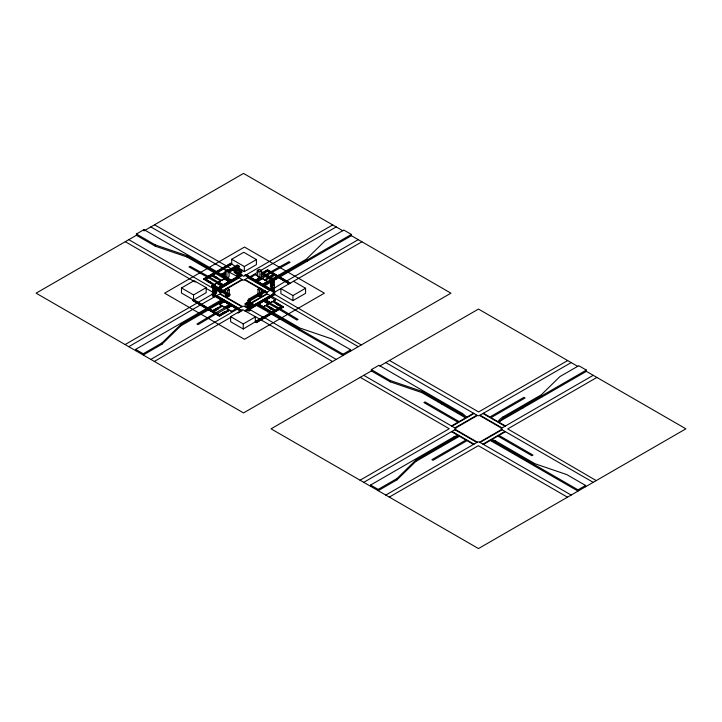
<?xml version="1.0" encoding="UTF-8"?>
<svg xmlns="http://www.w3.org/2000/svg" width="722" height="722" viewBox="0 0 722 722"><rect width="100%" height="100%" fill="white"/><g stroke="black" fill="none" stroke-linecap="round" stroke-linejoin="round"><path stroke-width="1.08" d="M135.646 350.648L135.646 349.376L143.227 353.762L162.062 342.887L180.771 324.593L223.396 299.982L223.396 301.255L208.468 309.494L219.479 315.848L229.578 310.144L231.554 311.417L229.578 310.27L225.183 312.807L224.307 312.301L228.703 309.639L226.726 308.493L228.703 309.639M143.227 353.762L143.227 355.025L162.062 344.15L180.771 325.857L208.468 309.873L219.479 316.227L225.183 312.554M397.019 478.533L415.728 460.248L455.059 437.541A13.195 7.617 -60 0 1 459.454 436.268L415.728 461.511L397.019 479.805L378.184 490.68L378.184 489.408L397.019 478.533L397.019 479.805M278.575 275.208L279.676 275.84L279.676 277.113L351.397 235.706L450.943 293.177L243.522 412.93L36.1 293.177L136.395 235.273L136.395 234L143.976 229.623L230.625 279.658L230.625 280.921L238.034 276.643L238.034 265.867A1.552 0.893 -60 0 0 236.933 265.236L227.565 270.642M209.091 267.492L244.487 247.059L286.083 271.075M208.468 309.873L208.468 308.601L181.475 293.024L181.475 287.952L194.101 280.659L206.176 287.636L206.176 292.699L193.55 299.991L193.55 294.919L206.176 287.636M217.647 272.438L231.708 264.324L231.708 259.252L243.792 252.276L256.418 259.568L256.418 264.64L244.334 271.616L238.513 268.25M210.174 281.95L209.299 282.591L203.586 278.909L214.596 272.555L215.697 273.187L212.62 275.344L215.697 273.566L229.533 281.553L229.533 280.289L186.908 255.678L155.221 244.875L136.395 234M215.697 271.923L230.616 263.304L231.708 263.945L216.79 272.555M203.586 279.288L214.596 272.555M229.731 264.198L215.697 272.302L215.697 273.566M205.562 279.035L210.174 282.085L205.562 279.035L211.745 275.47L216.356 278.132L217.232 278.006L215.914 276.869L215.039 277.753M205.562 279.414L211.745 275.849L216.356 278.132M225.237 270.723L227.439 269.45L229.082 270.407L229.082 276.743L226.888 278.006L225.237 277.058L225.237 270.723L226.888 271.671L229.082 270.407M225.237 274.522L223.044 275.795L221.943 275.154L221.943 273.891L225.697 271.725M210.174 281.697L209.299 282.591M209.299 282.338L210.174 281.824L214.569 284.486L216.546 283.223L214.569 284.486M216.356 278.385L217.232 277.88M221.943 273.891L223.044 274.522L225.237 273.259M228.17 271.562L238.034 265.867A1.552 0.893 -60 0 1 239.126 266.508L239.126 269.676L240.778 270.624L240.778 273.16M228.396 272.699L239.126 266.508L236.933 265.236M238.034 272.726L236.383 273.674L234.19 272.411L234.19 269.992L235.832 269.044L239.677 271.255L241.87 269.992L241.87 272.528L239.677 273.791L238.034 272.844M231.708 259.252L244.334 266.544L256.418 259.568M234.19 269.992L236.383 271.255L240.227 269.044L241.87 269.992M213.685 284.874L211.708 286.138L213.685 284.874L203.586 278.909M218.766 281.932L220.742 280.795L218.766 282.067L223.603 284.856L228.432 281.932M223.603 279.143C218.504 283.006 224 275.939 228.432 282.067M221.446 300.126L214.894 296.345L213.802 296.977L212.701 296.345L212.701 286.833A1.552 0.893 60 0 1 213.802 286.201L214.894 285.569L229.885 294.224L229.885 295.488L227.692 296.76L225.49 295.488L225.49 293.8M206.51 308.745L192.449 300.244L193.55 299.612L207.611 307.734M229.533 280.289L230.625 279.658M236.933 272.095L236.933 276.012L238.034 275.38M218.225 287.699L241.148 274.468L243.675 276.309L332.698 224.903M218.477 287.807L221.374 286.011M240.48 275.235L239.126 276.012L239.126 272.212M219.416 288.286L242.249 275.1M242.249 275.479L216.546 290.325L220.39 292.536L242.421 279.82A1.552 0.893 0 0 0 244.623 279.82L266.653 292.536L270.497 289.937M219.894 288.935L239.054 277.871M214.344 292.22L214.344 294.639L216.546 293.376L216.546 289.053L212.701 291.273L214.344 292.22L216.546 290.957L214.894 290L214.894 287.888M213.125 295.325L211.781 294.54L212.873 293.529L242.096 310.776M361.939 241.789L274.17 292.437L244.948 275.19L246.049 274.559L275.262 291.805L273.241 290.641L273.241 287.69M125.105 344.565L213.053 293.809M219.912 292.266L241.951 279.54M225.49 291.688L225.49 289.152L227.141 288.195L229.334 289.468L229.334 295.803M128.796 346.686L200.508 304.901M216.546 295.65L220.39 293.809L242.421 306.534A1.552 0.893 0 0 1 244.623 306.534L247.989 308.474M244.623 279.82L248.458 277.221M246.049 274.559L249.559 276.968L258.323 271.905M261.238 270.218L336.217 226.934M259.902 271.526L259.902 277.862L257.709 276.598L257.709 270.263L259.902 271.526L261.554 270.579L261.554 276.914L255.489 280.262L250.66 277.347M225.49 289.152L227.692 290.415L229.334 289.468M250.66 277.474L255.489 274.559L257.465 275.822L255.489 274.559M262.294 272.781L267.564 269.739L278.575 276.093M270.127 271.598L267.564 270.118L263.178 272.654L264.053 273.16L267.348 271.255L273.53 274.829L267.348 270.876L263.178 273.286M260.976 274.811L262.736 273.791M215.445 294.007L215.445 291.589L213.802 290.641L213.802 286.201L228.784 294.856L229.885 294.224M135.646 349.376L222.304 299.35L222.304 300.235L214.894 295.966M256.048 280.326L269.884 272.338M256.048 280.714L257.158 281.354L270.994 272.988M272.095 272.347L290.1 262.339L288.99 261.689L270.976 271.707M267.375 281.418L265.398 280.28L267.375 281.418L262.546 284.333L257.718 281.544L262.546 278.629L264.523 279.901L262.546 278.629M219.668 304.549L221.645 305.686L219.668 304.549L224.497 301.634L229.325 304.549L224.497 301.634M269.351 276.86L273.53 274.45M264.523 279.901L268.918 277.365M273.53 274.829L270.236 276.345L271.111 277.239M209.56 308.863L212.638 310.631L217.25 307.969L218.125 308.601M269.793 277.618L274.405 274.956L277.483 276.725M221.645 305.559L217.25 308.222L218.125 308.736L222.52 306.074L224.497 307.337L222.52 306.074M265.398 280.407L268.918 278.25M209.56 309.242L212.638 311.011L215.932 308.736L216.808 309.621M216.808 308.601L218.125 308.863L213.513 311.525L218.125 308.863M270.236 277.744L274.405 275.335L276.707 276.661M263.647 285.1L263.647 283.827L271.111 279.522M272.979 278.439L306.272 259.225L324.981 240.931L343.816 230.056L351.397 234.433L351.397 235.706M273.241 290.641L274.342 290L274.342 280.497A1.552 0.893 60 0 0 273.241 278.593L272.149 279.224L261.554 273.115M224.497 307.337L229.325 304.422M263.647 283.827L264.739 284.459L351.397 234.433M230.995 305.262L229.885 305L216.049 312.599M257.962 294.603L257.962 289.323L260.155 288.051L261.806 289.008L261.806 291.544M278.575 277.365L289.107 283.818L278.575 277.744L279.676 276.725L290.199 283.186M264.739 284.459L264.739 285.731L272.302 281.372M274.189 280.28L278.575 277.744M214.362 312.012L217.16 313.628L230.995 305.641M274.342 287.473L272.699 288.421L270.497 287.148L270.497 282.717L272.699 281.445M274.342 280.497L273.241 281.129L261.554 274.378M226.726 308.493L231.554 305.704L236.383 308.493L231.554 305.83L226.726 308.619M257.962 289.323L259.604 290.271L261.806 289.008M213.513 311.137L219.696 314.711L224.307 312.048L225.183 312.68M218.008 314.115L219.696 315.09L224.307 312.048M249.009 298.926L263.999 290.271L265.1 290.903L265.1 292.175L249.009 301.462L247.917 300.83A1.552 0.893 -60 0 1 249.009 298.926L250.11 299.558L265.1 290.903M271.598 287.789L271.598 285.253L273.241 284.297L273.241 281.129A1.552 0.893 60 0 0 272.149 279.224L272.149 283.665L270.497 284.612L272.699 285.885L274.342 284.937L270.497 282.717M231.554 311.417L236.383 308.493M247.917 306.534L246.816 307.166L245.164 306.218L245.164 303.682L247.366 302.41M150.826 359.412L237.484 309.007M242.421 306.534L238.585 308.366M257.962 295.659L259.604 296.607L261.806 295.343L261.806 293.655M272.699 289.053L271.598 289.305M273.602 288.529L285.434 281.318M279.676 277.113L286.526 281.066L358.247 239.659M245.164 303.682L246.816 304.63L247.917 303.998L246.265 303.041M251.328 302.662L266.653 293.809L270.497 295.65M267.131 294.08L250.11 303.998L251.211 304.63L252.853 303.682L252.853 306.092L249.424 308.195M263.395 316.994L243.251 328.997L230.625 321.705L230.625 316.642L242.709 309.666L259.721 319.106M244.948 275.19L274.17 292.058L275.262 291.426M154.346 361.442L231.257 317.03M238.07 313.095L240.02 311.976M252.781 305.713L270.028 295.758M248.458 308.754L244.794 310.866L248.458 308.366M249.424 307.816L274.008 293.619L275.1 294.26L267.889 298.8M253.251 305.984L261.878 301.002M263.792 299.901L271.598 295.009M249.009 310.965L249.009 301.462A1.552 0.893 -60 0 1 250.11 299.558L250.11 310.334L249.009 310.965L247.917 310.334L245.895 311.498L247.917 309.955M256.418 305.045L249.559 309.386L263.395 317.373M275.1 294.26L257.51 304.413L257.51 303.529L300.135 328.131L331.822 338.934L350.648 349.809L350.648 351.072M263.44 301.119L258.611 304.034L263.44 301.119L268.268 304.034L266.301 305.171L268.268 304.034M265.669 299.829L270.497 302.617L272.474 301.606L270.497 302.744L265.669 299.955L270.497 297.04L275.335 299.955L273.358 301.101L283.457 307.058L273.367 312.879M265.669 299.955L270.497 297.04M249.559 309.386L256.418 305.424L271.346 313.664L256.427 322.283L255.335 321.642L270.245 313.032M259.369 303.718L261.22 302.653M263.999 300.668L265.109 300.406L278.945 308.014M265.416 305.55L263.44 306.823L265.416 305.55L269.811 308.213L270.687 307.707L266.301 305.171M273.358 301.101L275.335 299.955M269.811 308.086L270.687 307.455L275.299 310.117L281.481 306.552L276.147 310.009M276.869 304.016L277.744 303.384L283.457 307.058M277.744 303.637L276.869 304.142L272.474 301.48M256.418 305.424L256.418 304.161L343.067 354.186L343.067 355.459L271.346 314.052L271.346 312.779L274.423 310.622L269.811 308.339L270.687 307.455M281.481 306.552L276.869 304.269L277.744 303.384M230.625 316.642L243.251 323.925L255.335 316.958L255.335 322.03L256.427 322.662L271.346 314.052M292.942 295.551L305.568 288.258L305.568 293.331L292.942 300.623L280.867 293.646L280.867 288.574L292.942 295.551L292.942 300.623M272.004 308.592L271.129 309.106L272.004 308.213L271.129 308.086M271.346 312.4L274.423 310.622M265.967 315.884L270.245 313.411M272.447 313.032L283.457 306.679M280.876 318.285L324.368 293.177L288.105 272.239L288.105 270.976M343.067 354.186L350.648 349.809M586.354 371.352L586.354 370.088L578.773 365.711L559.938 376.577L541.229 394.871L502.99 416.946A13.195 7.617 -60 0 0 498.604 420.745L499.696 421.386L586.354 371.352L685.9 428.823L478.478 548.576L271.057 428.823L371.352 370.928L371.352 369.655L378.933 365.278L462.288 413.408A20.902 12.066 60 0 1 466.683 417.208M379.79 366.054L478.478 309.07L577.817 366.424M371.352 369.655L390.178 380.53L421.865 391.333L461.196 414.04L462.288 413.408M451.503 425.971L473.542 413.246M451.972 426.242L474.011 413.525M360.061 480.211L449.264 428.733L360.233 377.335M567.654 360.558L478.632 411.955L389.474 360.458M454.869 427.92L476.908 415.195M363.753 375.314L455.347 428.191L477.377 415.466A1.552 0.893 0 0 0 479.579 415.466L571.174 362.588M363.753 482.341L455.347 429.464L477.377 442.18A1.552 0.893 0 0 1 479.579 442.18L571.174 495.066M370.603 486.294L370.603 485.031L453.967 436.9A13.195 7.617 -60 0 1 458.353 435.637M499.696 421.386A13.195 7.617 -60 0 1 504.091 417.578L586.354 370.088M385.783 495.066L477.377 442.18M479.579 415.466L501.609 428.191L593.204 375.314M479.579 442.18L501.609 429.464L593.204 482.341M480.049 442.46L502.088 429.734M389.302 497.097L478.325 445.691L567.483 497.196M596.895 377.435L507.701 428.913L596.228 480.599M482.946 444.129L504.985 431.404M483.415 444.4L497.855 436.07L531.897 455.717L533.007 455.077L498.974 435.42L505.454 431.675M494.669 441.711L578.024 489.841L578.024 491.104L490.274 440.447A13.195 7.617 60 0 1 494.669 441.711L495.761 441.079L535.092 463.786L566.779 474.589L585.605 485.464L585.605 486.727M578.024 489.841L585.605 485.464M136.395 235.273L155.221 246.148L186.908 256.951L214.596 272.934M371.352 370.928L390.178 381.794L421.865 392.597L465.582 417.839A20.902 12.066 60 0 0 461.196 414.04M342.86 230.778L243.522 173.424L143.976 230.896L143.976 229.623M293.493 281.282L305.568 288.258M272.095 272.726L277.654 275.939M287.446 281.598L289.287 282.654M261.554 270.579L259.351 269.306L257.158 270.579L257.158 271.842M261.066 271.562L273.241 278.593M502.99 416.946L504.091 417.578M259.658 277.095L258.341 276.201M235.598 266.562L230.616 263.304M264.739 285.731L272.149 290L272.149 287.916M483.415 413.246L489.904 416.991L523.946 397.344L525.056 397.984L491.023 417.641L505.454 425.971M247.989 277.871L270.028 290.596M482.946 413.525L504.985 426.242M154.517 224.804L226.221 265.84M234.695 271.12L227.322 266.481M238.386 273.25L241.148 274.468M245.092 279.54L267.131 292.266M480.049 415.195L502.088 427.92M236.933 276.012L238.034 276.643M150.826 226.934L222.547 267.961M226.374 270.551L223.649 268.593M228.197 271.607L237.484 276.58M242.421 279.82L238.585 277.221M358.247 346.686L271.598 296.282M385.783 362.588L477.377 415.466M273.358 300.975L277.744 303.511M276.869 304.269L281.481 306.931M263.999 301.047L277.835 308.655M266.301 305.045L270.687 307.581M272.826 309.07L274.477 310.027M212.62 274.965L217.232 277.627M221.627 280.416L217.232 277.753L216.356 278.259L220.742 280.921M213.441 275.822L215.093 276.77M269.811 308.339L274.423 311.002M258.611 303.908L263.44 306.823M459.102 421.585L425.059 401.937L423.949 402.578L457.983 422.226M250.66 302.41L252.853 303.682M216.546 283.223L221.374 286.138M209.299 282.464L213.685 285M250.11 306.408L251.211 307.049L251.211 304.63M211.708 286.011L213.649 287.257M212.701 286.833L228.784 296.119L228.784 294.856M128.796 239.659L213.495 288.565M336.217 359.412L264.496 317.626M219.912 294.08L241.951 306.805M454.869 429.734L476.908 442.46M244.794 310.487L245.895 311.119M125.276 241.69L195.247 282.085M205.725 288.132L213.351 292.536M332.526 361.541L260.822 319.747M217.015 295.758L239.054 308.474M451.972 431.404L474.011 444.129M212.701 293.692L215.625 295.497M216.546 296.029L241.292 310.316M451.503 431.675L465.943 440.014L431.9 459.661L433.01 460.311L467.053 440.655L473.542 444.4M211.781 294.161L213.125 294.937M223.396 300.875L240.995 311.029M223.396 301.255L225.255 302.319M233.775 307.247L240.995 311.417M453.967 436.9L455.059 437.541M181.475 287.952L193.55 294.919M192.449 300.244L207.367 308.863L207.367 307.969M199.046 313.05L164.616 293.177L207.133 268.629L207.133 267.357M370.603 485.031L378.184 489.408M361.271 344.945L272.736 293.267L274.17 292.058M542.321 395.503L542.321 396.775M533.991 464.417L533.991 465.69M523.062 406.621L523.062 407.894M442.09 403.011L442.09 404.275M421.865 391.333L421.865 392.597M415.728 460.248L415.728 461.511M390.178 380.53L390.178 381.794M307.364 259.857L307.364 261.12M299.034 328.763L299.034 330.035M280.046 308.646L298.051 319.422L296.941 320.063L278.927 309.287M279.775 317.644L279.775 318.916L244.487 339.295L200.996 314.187L200.996 312.915M279.062 304.522L278.187 305.027M276.075 277.916L276.075 279.188M272.699 285.885L272.699 288.421M267.745 310.704L267.745 311.967M263.999 290.271L263.999 291.544M260.317 277.474L255.489 280.262M259.604 290.271L259.604 292.807M259.604 294.919L259.604 296.607M247.917 300.83L247.917 310.334M246.816 304.63L246.816 307.166M244.334 266.544L244.334 271.616M243.251 323.925L243.251 328.997M239.677 271.255L239.677 273.791M236.933 267.564L236.933 269.676L235.291 270.624L235.291 273.042M236.383 271.255L236.383 273.674M227.692 290.415L227.692 292.952M227.692 295.063L227.692 296.76M226.888 271.671L226.888 278.006M223.865 313.691L222.99 313.186M223.044 274.522L223.044 275.795M223.044 284.919L209.209 276.932M221.934 285.56L208.098 277.573M216.068 313.88L198.054 324.656L196.944 324.016L214.948 313.24M215.445 296.282L201.609 304.269M214.894 293.394L214.894 296.345M213.802 293.051L213.802 296.977M208.857 281.318L207.981 281.824M208.116 276.3L190.103 266.283L188.993 266.923L206.997 276.941M186.908 255.678L186.908 256.951M180.771 324.593L180.771 325.857M162.062 342.887L162.062 344.15M155.221 244.875L155.221 246.148M220.39 292.536A1.552 0.893 0 0 1 220.39 293.809M266.653 293.809A1.552 0.893 0 0 1 266.653 292.536M213.802 286.201A1.552 0.893 60 0 1 214.894 285.569M455.347 428.191A1.552 0.893 0 0 1 455.347 429.464M501.609 429.464A1.552 0.893 0 0 1 501.609 428.191M491.375 439.806A13.195 7.617 60 0 1 495.761 441.079"/></g></svg>
